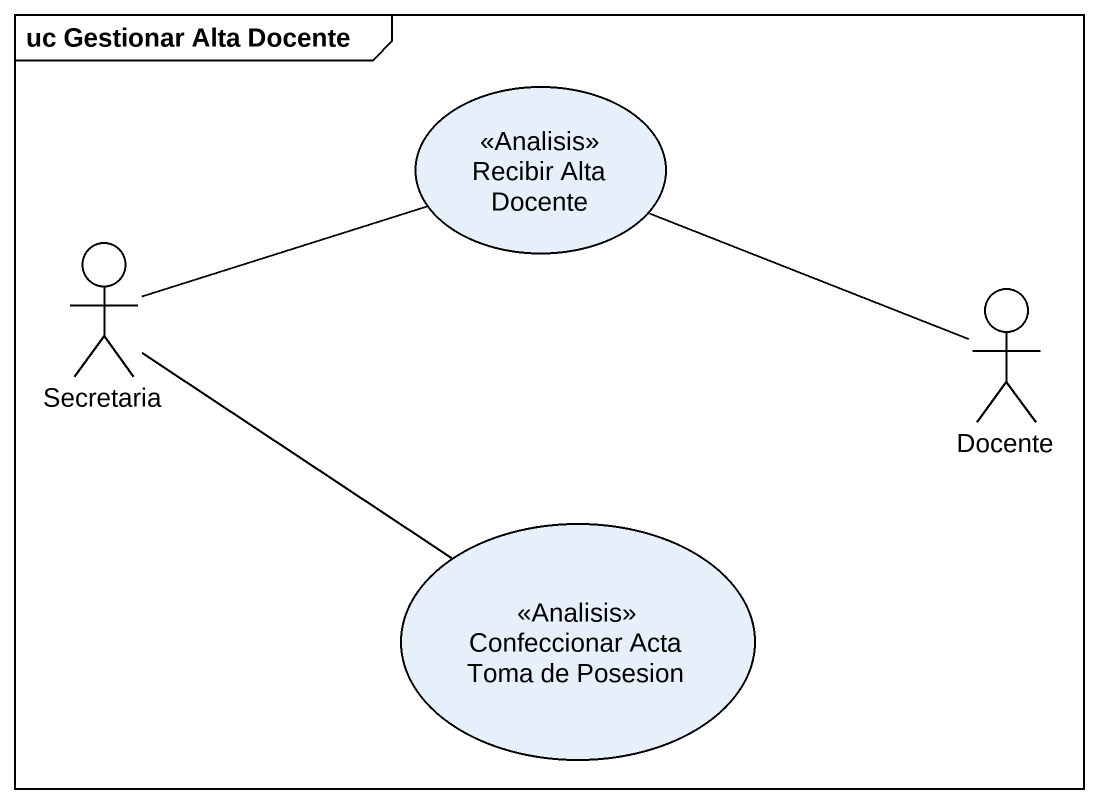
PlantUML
@startuml
mainframe uc Gestionar Alta Docente
usecase "Recibir Alta Docente" as Recibir_Alta_Docente <<Analisis>>
actor Secretaria
actor Docente
usecase "Confeccionar Acta Toma de Posesion" as Confeccionar_Acta_Toma_de <<Analisis>>
Recibir_Alta_Docente -right- Docente
Secretaria -right- Recibir_Alta_Docente
Secretaria -- Confeccionar_Acta_Toma_de
@enduml
